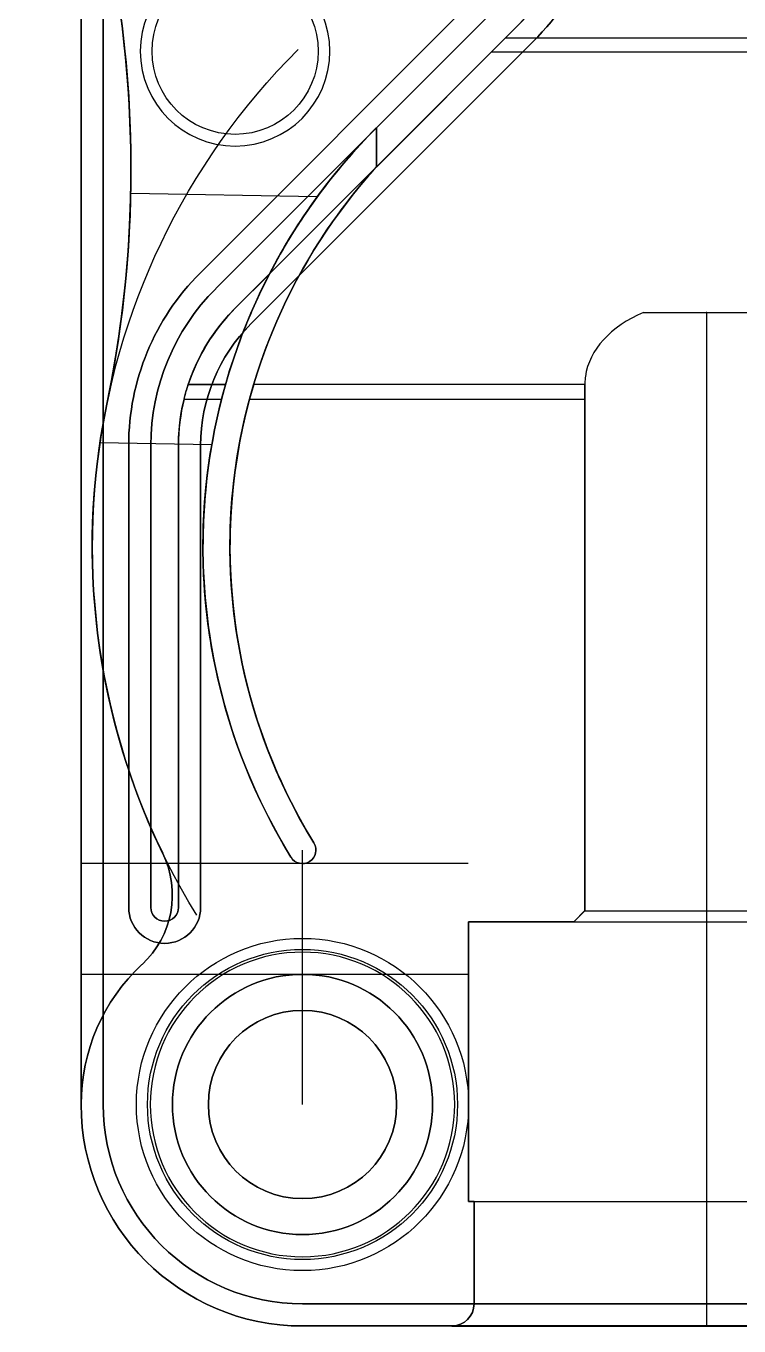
# Model space of a CAD drawing. Header units: centimetres. Extents: x -1.2 to 3.8, y -7.6 to 4.8.
# Drawn here: x -1.23 to 0.059, y -3.1 to -0.753 of the extents above; entities that cross this region are included whole.
import ezdxf

# ---------------------------------------------------------------- set-up
doc = ezdxf.new("R2010")
doc.units = ezdxf.units.CM
doc.header["$MEASUREMENT"] = 0
for name, color, linetype in [('ClearanceBody_SlottedWheel Clearance', 7, 'Continuous'), ('ECAS - Clearance_Sketch1', 7, 'Continuous'), ('EncoderCart - Binky v145_Brake', 7, 'Continuous'), ('EncoderCart - Binky v145_EncoderCart', 7, 'Continuous'), ('EncoderCart - Binky v145_LED Output - Loft A', 7, 'Continuous'), ('EncoderCart - Binky v145_Side A - Fill old Spring', 7, 'Continuous'), ('EncoderCart - Binky v145_Side A - Remove Chamfers', 7, 'Continuous'), ('EncoderCart - Binky v145_Side A - Remove Gear Clearance', 7, 'Continuous'), ('EncoderCart - Binky v145_Side B - Fill old Spring', 7, 'Continuous'), ('EncoderCart - Binky v145_Side B - Remove Chamfers', 7, 'Continuous'), ('EncoderCart - Binky v145_Side B - Remove Gear Clearance', 7, 'Continuous'), ('EncoderCart - Binky v145_Side B Cleanup', 7, 'Continuous'), ('EncoderCart - Binky v145_Spring Cleanup A', 7, 'Continuous'), ('EncoderCart - Binky v145_Spring Cleanup B', 7, 'Continuous'), ('EncoderCart - Binky v145_Spring Geometry', 7, 'Continuous')]:
    doc.layers.add(name, color=color, linetype=linetype)

# ---------------------------------------------------------------- blocks, each defined once
blk = doc.blocks.new('ECAS-Clearance')
at = {"layer": 'ECAS - Clearance_Sketch1'}
for p, q in [((12.4005, 6.6902, -24.8413), (11.4805, 6.6902, -24.8413)), ((11.9405, 4.8602, -24.8413), (11.9405, 6.6902, -24.8413)), ((11.8456, 6.6502, -24.8413), (11.5205, 6.6502, -24.8413)), ((12.3605, 6.6502, -24.8413), (11.8456, 6.6502, -24.8413)), ((12.3605, 6.6502, -24.8413), (11.8456, 6.6502, -24.8413)), ((11.8456, 6.4652, -24.8413), (11.8456, 6.6502, -24.8413)), ((12.3605, 6.6502, -24.8413), (12.3605, 6.4652, -24.8413)), ((11.8456, 5.9602, -24.8413), (11.8456, 6.4652, -24.8413)), ((12.3705, 6.4652, -24.8413), (11.8456, 6.4652, -24.8413)), ((12.3605, 6.4652, -24.8413), (11.8456, 6.4652, -24.8413)), ((12.3705, 6.4652, -24.8413), (12.3705, 5.9602, -24.8413)), ((11.8455, 5.9402, -24.8413), (11.8455, 5.9602, -24.8413)), ((12.1805, 5.9602, -24.8413), (11.8455, 5.9602, -24.8413)), ((12.1605, 5.9402, -24.8413), (11.8455, 5.9402, -24.8413)), ((11.8455, 5.0164, -24.8413), (11.8455, 5.9402, -24.8413)), ((12.1605, 5.9402, -24.8413), (11.8455, 5.9402, -24.8413)), ((12.3705, 5.9602, -24.8413), (11.8456, 5.9602, -24.8413)), ((12.1805, 5.9602, -24.8413), (12.1605, 5.9402, -24.8413)), ((12.1605, 5.9402, -24.8413), (12.1605, 5.0164, -24.8413)), ((11.8455, 5.0164, -24.8413), (11.7205, 5.0164, -24.8413)), ((12.0546, 4.8602, -24.8413), (11.8264, 4.8602, -24.8413))]:
    blk.add_line(p, q, dxfattribs=at)
for centre, major_axis, ratio, start_param, end_param in [((11.4805, 6.6502, -24.8413), (0, 0.04), 1, 4.712389, 6.283185), ((12.4005, 6.6502, -24.8413), (0, 0.04), 1, 0, 1.570796), ((11.9405, 4.9902, -24.8413), (-0.22, 0), 0.691076, 0.09851, 1.025948), ((11.9405, 4.9902, -24.8413), (-0.22, 0), 0.691076, 2.116223, 3.043662)]:
    blk.add_ellipse(centre, major_axis=major_axis, ratio=ratio, start_param=start_param, end_param=end_param, dxfattribs=at)
for points, knots in [([(11.7205, 5.0164, -24.8413), (11.7205, 5.0102, -24.8413), (11.7205, 5.0035, -24.8413), (11.7206, 4.9911, -24.8413), (11.7207, 4.9855, -24.8413), (11.7211, 4.979, -24.8413), (11.7213, 4.9771, -24.8413), (11.7216, 4.9753, -24.8413)], [0.15344919, 0.15344919, 0.15344919, 0.15344919, 0.17229005, 0.17229005, 0.19113091, 0.19113091, 0.19996168, 0.19996168, 0.19996168, 0.19996168]), ([(12.1594, 4.9753, -24.8413), (12.1597, 4.9771, -24.8413), (12.1599, 4.979, -24.8413), (12.1603, 4.9855, -24.8413), (12.1604, 4.9911, -24.8413), (12.1605, 5.0035, -24.8413), (12.1605, 5.0102, -24.8413), (12.1605, 5.0164, -24.8413)], [-0.19996168, -0.19996168, -0.19996168, -0.19996168, -0.19113091, -0.19113091, -0.17229005, -0.17229005, -0.15344919, -0.15344919, -0.15344919, -0.15344919])]:
    blk.add_open_spline(points, degree=3, knots=knots, dxfattribs=at)
blk.add_point((11.9405, 4.8602, -24.8413), dxfattribs=at)
blk = doc.blocks.new('ECASv1(6)')
blk.add_blockref('ECAS-Clearance', (0, 0))
blk = doc.blocks.new('ClearanceBody')
at = {"layer": 'ClearanceBody_SlottedWheel Clearance'}
for p, q in [((0.43, 0.6691, 0.797), (0.43, 0.713, 0.797)), ((0.299, 0.7009, 0.797), (0.307, 0.6577, 0.797)), ((0.561, 0.7009, 0.797), (0.553, 0.6577, 0.797)), ((0.1883, 0.624, 0.797), (0.1724, 0.6649, 0.797)), ((0.6717, 0.624, 0.797), (0.6876, 0.6649, 0.797)), ((0.0546, 0.6062, 0.797), (0.0777, 0.5689, 0.797)), ((0.8054, 0.6062, 0.797), (0.7823, 0.5689, 0.797)), ((-0.0208, 0.4945, 0.797), (-0.0504, 0.5269, 0.797)), ((0.8808, 0.4945, 0.797), (0.9104, 0.5269, 0.797)), ((-0.139, 0.4297, 0.797), (-0.104, 0.4032, 0.797)), ((0.999, 0.4297, 0.797), (0.964, 0.4032, 0.797)), ((-0.169, 0.2983, 0.797), (-0.2083, 0.3178, 0.797)), ((1.029, 0.2983, 0.797), (1.0683, 0.3178, 0.797)), ((-0.2558, 0.1951, 0.797), (-0.2136, 0.1831, 0.797)), ((1.1158, 0.1951, 0.797), (1.0736, 0.1831, 0.797)), ((-0.2363, 0.0617, 0.797), (-0.28, 0.0658, 0.797)), ((1.0963, 0.0617, 0.797), (1.14, 0.0658, 0.797)), ((-0.28, -0.0658, 0.797), (-0.2363, -0.0617, 0.797)), ((1.14, -0.0658, 0.797), (1.0963, -0.0617, 0.797)), ((-0.2136, -0.1831, 0.797), (-0.2558, -0.1951, 0.797)), ((1.0736, -0.1831, 0.797), (1.1158, -0.1951, 0.797)), ((-0.2083, -0.3178, 0.797), (-0.169, -0.2983, 0.797)), ((1.0683, -0.3178, 0.797), (1.029, -0.2983, 0.797)), ((-0.104, -0.4032, 0.797), (-0.139, -0.4297, 0.797)), ((0.964, -0.4032, 0.797), (0.999, -0.4297, 0.797)), ((-0.0504, -0.5269, 0.797), (-0.0208, -0.4945, 0.797)), ((0.9104, -0.5269, 0.797), (0.8808, -0.4945, 0.797)), ((0.0777, -0.5689, 0.797), (0.0546, -0.6062, 0.797)), ((0.7823, -0.5689, 0.797), (0.8054, -0.6062, 0.797)), ((0.1724, -0.6649, 0.797), (0.1883, -0.624, 0.797)), ((0.6876, -0.6649, 0.797), (0.6717, -0.624, 0.797)), ((0.307, -0.6577, 0.797), (0.299, -0.7009, 0.797)), ((0.43, -0.713, 0.797), (0.43, -0.6691, 0.797)), ((0.553, -0.6577, 0.797), (0.561, -0.7009, 0.797))]:
    blk.add_line(p, q, dxfattribs=at)
for radius in [0.8, 0.75, 0.615, 0.565, 0.565, 0.3625, 0.2775]:
    blk.add_circle((0.43, 0, 0.797), radius, dxfattribs=at)
for centre, radius, start, end in [((0.3344, 0.7075, 0.797), 0.036, 97.6941, 190.5882), ((0.43, 0, 0.797), 0.75, 92.8941, 97.6941), ((0.394, 0.713, 0.797), 0.036, 360, 92.8941), ((0.5965, 0.6943, 0.797), 0.036, 76.5177, 169.4118), ((0.43, 0, 0.797), 0.75, 71.7176, 76.5177), ((0.654, 0.6779, 0.797), 0.036, 338.8235, 71.7176), ((0.43, 0, 0.797), 0.75, 114.0706, 118.8706), ((0.1388, 0.6519, 0.797), 0.036, 21.1765, 114.0706), ((0.2461, 0.6464, 0.797), 0.062, 201.1765, 10.5882), ((0.492, 0.6691, 0.797), 0.062, 180, 349.4118), ((0.0853, 0.6252, 0.797), 0.036, 118.8706, 211.7647), ((0.7295, 0.6016, 0.797), 0.062, 158.8235, 328.2353), ((0.836, 0.5873, 0.797), 0.036, 55.3412, 148.2353), ((0.43, 0, 0.797), 0.75, 50.5412, 55.3412), ((0.025, 0.5363, 0.797), 0.062, 222.3529, 31.7647), ((0.8837, 0.5512, 0.797), 0.036, 317.6471, 50.5412), ((0.43, 0, 0.797), 0.75, 135.2471, 140.0471), ((-0.077, 0.5027, 0.797), 0.036, 42.3529, 135.2471), ((0.9266, 0.4527, 0.797), 0.062, 137.6471, 307.0588), ((-0.1173, 0.4585, 0.797), 0.036, 140.0471, 232.9412), ((0.5426, 0.3577, 0.797), 0.2, 145.0657, 177.7158), ((0.43, 0, 0.797), 0.475, 94.383, 96.2052), ((0.2536, 0.3309, 0.797), 0.2, 12.7676, 45.5225), ((0.6642, 0.2929, 0.797), 0.2, 123.8892, 156.5393), ((0.43, 0, 0.797), 0.475, 73.2065, 75.0287), ((0.385, 0.3723, 0.797), 0.2, 351.5912, 24.3461), ((0.43, 0, 0.797), 0.475, 115.5595, 117.3817), ((0.1459, 0.2448, 0.797), 0.2, 33.9441, 66.699), ((1.0207, 0.4009, 0.797), 0.036, 34.1647, 127.0588), ((-0.1413, 0.3538, 0.797), 0.062, 243.5294, 52.9412), ((0.4058, 0.3742, 0.797), 0.2, 166.2422, 198.8923), ((0.43, 0, 0.797), 0.75, 29.3647, 34.1647), ((0.7542, 0.1885, 0.797), 0.2, 102.7128, 135.3628), ((0.43, 0, 0.797), 0.475, 52.0301, 53.8523), ((0.3276, 0.3671, 0.797), 0.019, 213.9441, 274.3894), ((0.3238, 0.3664, 0.797), 0.019, 286.1643, 357.7158), ((0.4672, 0.3793, 0.797), 0.019, 192.7676, 253.2129), ((0.4633, 0.38, 0.797), 0.019, 264.9878, 336.5393), ((0.5225, 0.3634, 0.797), 0.2, 330.4147, 3.1696), ((1.0522, 0.3501, 0.797), 0.036, 296.4706, 29.3647), ((0.6017, 0.3403, 0.797), 0.019, 171.5912, 232.0365), ((0.5984, 0.3423, 0.797), 0.019, 243.8114, 315.3628), ((-0.2244, 0.2856, 0.797), 0.036, 63.5294, 156.4235), ((0.43, 0, 0.797), 0.475, 136.736, 138.5582), ((0.2723, 0.3402, 0.797), 0.2, 187.4186, 220.0687), ((0.0767, 0.1257, 0.797), 0.2, 55.1206, 87.8755), ((0.1986, 0.3033, 0.797), 0.019, 307.3408, 18.8923), ((0.43, 0, 0.797), 0.75, 156.4235, 161.2235), ((0.2019, 0.3053, 0.797), 0.019, 235.1206, 295.5659), ((1.0566, 0.2428, 0.797), 0.062, 116.4706, 285.8824), ((0.713, 0.2553, 0.797), 0.019, 150.4147, 210.86), ((0.8004, 0.0586, 0.797), 0.2, 81.5363, 114.1864), ((-0.246, 0.2298, 0.797), 0.036, 161.2235, 254.1176), ((0.7107, 0.2584, 0.797), 0.019, 222.6349, 294.1864), ((0.6476, 0.3054, 0.797), 0.2, 309.2382, 341.9931), ((0.43, 0, 0.797), 0.475, 30.8536, 32.6758), ((0.1047, 0.1992, 0.797), 0.019, 328.5172, 40.0687), ((0.0551, -0.0104, 0.797), 0.2, 76.2971, 109.0519), ((0.107, 0.2023, 0.797), 0.019, 256.2971, 316.7423), ((1.1257, 0.1605, 0.797), 0.036, 12.9882, 105.8824), ((-0.2306, 0.1235, 0.797), 0.062, 264.7059, 74.1176), ((0.43, 0, 0.797), 0.475, 157.9124, 159.7346), ((0.16, 0.2602, 0.797), 0.2, 208.5951, 241.35), ((0.43, 0, 0.797), 0.75, 8.1882, 12.9882), ((0.7861, 0.1358, 0.797), 0.019, 129.2382, 189.6835), ((0.7851, 0.1396, 0.797), 0.019, 201.4584, 273.0099), ((0.7966, -0.0791, 0.797), 0.2, 60.3598, 93.0099), ((0.43, 0, 0.797), 0.475, 9.6771, 11.4993), ((1.1367, 0.1017, 0.797), 0.036, 275.2941, 8.1882), ((0.055, 0.0681, 0.797), 0.019, 0.9047, 61.35), ((0.7432, 0.2062, 0.797), 0.2, 288.0618, 320.8166), ((-0.2833, 0.0299, 0.797), 0.036, 84.7059, 177.6), ((0.0842, -0.1451, 0.797), 0.2, 97.5783, 130.2284), ((0.0553, 0.0719, 0.797), 0.019, 277.5783, 349.1298), ((1.102, 0, 0.797), 0.062, 95.2941, 264.7059), ((0.43, 0, 0.797), 0.75, 177.6, 182.4), ((0.43, 0, 0.797), 0.475, 179.0889, 180.9111), ((0.8111, -0.002, 0.797), 0.019, 108.0618, 168.507), ((0.8115, 0.0019, 0.797), 0.019, 180.2819, 251.8334), ((0.0842, 0.1451, 0.797), 0.2, 229.7716, 262.4217), ((0.7432, -0.2062, 0.797), 0.2, 39.1834, 71.8334), ((-0.2833, -0.0299, 0.797), 0.036, 182.4, 275.2941), ((-0.2306, -0.1235, 0.797), 0.062, 285.8824, 95.2941), ((0.0553, -0.0719, 0.797), 0.019, 10.8702, 82.4217), ((0.055, -0.0681, 0.797), 0.019, 298.65, 359.0953), ((1.1367, -0.1017, 0.797), 0.036, 351.8118, 84.7059), ((0.16, -0.2602, 0.797), 0.2, 118.65, 151.4049), ((0.43, 0, 0.797), 0.475, 348.5007, 350.3229), ((0.7966, 0.0791, 0.797), 0.2, 266.8853, 299.6402), ((0.43, 0, 0.797), 0.75, 347.0118, 351.8118), ((0.7864, -0.1361, 0.797), 0.019, 159.1055, 230.657), ((0.7847, -0.1395, 0.797), 0.019, 86.8853, 147.3306), ((0.6476, -0.3054, 0.797), 0.2, 18.0069, 50.657), ((0.43, 0, 0.797), 0.475, 200.2654, 202.0876), ((0.0551, 0.0104, 0.797), 0.2, 250.9481, 283.5981), ((0.1066, -0.2024, 0.797), 0.019, 32.0467, 103.5981), ((1.0566, -0.2428, 0.797), 0.062, 74.1176, 243.5294), ((1.1257, -0.1605, 0.797), 0.036, 254.1176, 347.0118), ((-0.246, -0.2298, 0.797), 0.036, 105.8824, 198.7765), ((0.2723, -0.3402, 0.797), 0.2, 139.8265, 172.5814), ((0.1049, -0.1989, 0.797), 0.019, 319.8265, 20.2717), ((0.43, 0, 0.797), 0.75, 198.7765, 203.5765), ((0.7132, -0.2556, 0.797), 0.019, 137.929, 209.4805), ((0.7103, -0.2582, 0.797), 0.019, 65.7088, 126.1541), ((0.8004, -0.0586, 0.797), 0.2, 245.7088, 278.4637), ((0.43, 0, 0.797), 0.475, 327.3242, 329.1464), ((0.5225, -0.3634, 0.797), 0.2, 356.8304, 29.4805), ((-0.2244, -0.2856, 0.797), 0.036, 203.5765, 296.4706), ((-0.1413, -0.3538, 0.797), 0.062, 307.0588, 116.4706), ((0.0767, -0.1257, 0.797), 0.2, 272.1245, 304.7746), ((0.2016, -0.3056, 0.797), 0.019, 53.2231, 124.7746), ((0.1987, -0.3029, 0.797), 0.019, 341.0029, 41.4482), ((0.43, 0, 0.797), 0.475, 221.4418, 223.264), ((0.4058, -0.3742, 0.797), 0.2, 161.0029, 193.7578), ((0.6017, -0.3407, 0.797), 0.019, 116.7525, 188.304), ((0.5981, -0.3421, 0.797), 0.019, 44.5324, 104.9776), ((1.0522, -0.3501, 0.797), 0.036, 330.6353, 63.5294), ((0.3274, -0.3674, 0.797), 0.019, 74.3996, 145.9511), ((0.3238, -0.366, 0.797), 0.019, 2.1794, 62.6247), ((0.385, -0.3723, 0.797), 0.2, 335.6539, 8.304), ((0.7542, -0.1885, 0.797), 0.2, 224.5324, 257.2872), ((0.1459, -0.2448, 0.797), 0.2, 293.301, 325.9511), ((0.5426, -0.3577, 0.797), 0.2, 182.1794, 214.9343), ((0.2536, -0.3309, 0.797), 0.2, 314.4775, 347.1275), ((0.4671, -0.3797, 0.797), 0.019, 95.5761, 167.1275), ((0.4632, -0.3797, 0.797), 0.019, 23.3559, 83.8012), ((0.6642, -0.2929, 0.797), 0.2, 203.3559, 236.1108), ((0.43, 0, 0.797), 0.475, 306.1477, 307.9699), ((0.43, 0, 0.797), 0.75, 325.8353, 330.6353), ((0.9266, -0.4527, 0.797), 0.062, 52.9412, 222.3529), ((0.43, 0, 0.797), 0.475, 242.6183, 244.4405), ((1.0207, -0.4009, 0.797), 0.036, 232.9412, 325.8353), ((-0.1173, -0.4585, 0.797), 0.036, 127.0588, 219.9529), ((0.43, 0, 0.797), 0.475, 284.9713, 286.7935), ((0.43, 0, 0.797), 0.75, 219.9529, 224.7529), ((0.025, -0.5363, 0.797), 0.062, 328.2353, 137.6471), ((0.43, 0, 0.797), 0.475, 263.7948, 265.617), ((-0.077, -0.5027, 0.797), 0.036, 224.7529, 317.6471), ((0.7295, -0.6016, 0.797), 0.062, 31.7647, 201.1765), ((0.8837, -0.5512, 0.797), 0.036, 309.4588, 42.3529), ((0.2461, -0.6464, 0.797), 0.062, 349.4118, 158.8235), ((0.43, 0, 0.797), 0.75, 304.6588, 309.4588), ((0.0853, -0.6252, 0.797), 0.036, 148.2353, 241.1294), ((0.492, -0.6691, 0.797), 0.062, 10.5882, 180), ((0.836, -0.5873, 0.797), 0.036, 211.7647, 304.6588), ((0.43, 0, 0.797), 0.75, 241.1294, 245.9294), ((0.1388, -0.6519, 0.797), 0.036, 245.9294, 338.8235), ((0.654, -0.6779, 0.797), 0.036, 288.2824, 21.1765), ((0.3344, -0.7075, 0.797), 0.036, 169.4118, 262.3059), ((0.5965, -0.6943, 0.797), 0.036, 190.5882, 283.4823), ((0.394, -0.713, 0.797), 0.036, 267.1059, 0), ((0.43, 0, 0.797), 0.75, 283.4823, 288.2824), ((0.43, 0, 0.797), 0.75, 262.3059, 267.1059)]:
    blk.add_arc(centre, radius, start, end, dxfattribs=at)
blk.add_point((0, 0, 0.797), dxfattribs=at)
blk = doc.blocks.new('SlottedWheel')
blk.add_blockref('ClearanceBody', (0, 0))

msp = doc.modelspace()

# ---------------------------------------------------------------- linework, layer by layer
at = {"layer": 'EncoderCart - Binky v145_Brake'}
for p, q in [((-0.5966, -0.9366, 0.837), (-0.3772, -0.7172, 0.837)), ((-0.3418, -0.7525, 0.837), (-0.5966, -1.0074, 0.837)), ((-0.73, -3.1, 0.837), (0.5294, -3.1, 0.837))]:
    msp.add_line(p, q, dxfattribs=at)
at = {"layer": 'EncoderCart - Binky v145_Brake', "extrusion": (-1.28258e-15, 9.28523e-16, -1)}
msp.add_circle((0.73, -2.7, -0.837), 0.17, dxfattribs=at)
for centre, radius, start, end in [((-0.43, 0, -0.837), 0.8, 195.2185, 323.3759), ((-0.1592, -1.6925, -0.837), 1.069, 328.3512, 45), ((-0.1592, -1.6925, -0.837), 1.0202, 328.3512, 42.1908), ((0.73, -2.2406, -0.837), 0.0244, 148.3512, 328.3512), ((1.137, -2.3215, -0.837), 0.1718, 154.1173, 227.0485), ((0.7846, -2.7, -0.837), 0.3454, 360, 47.0485)]:
    msp.add_arc(centre, radius, start, end, dxfattribs=at)
at = {"layer": 'EncoderCart - Binky v145_Brake', "extrusion": (-1.21728e-15, 9.28523e-16, -1)}
msp.add_arc((0.66, -0.4343, -0.837), 0.45, 180, 225, dxfattribs=at)
at = {"layer": 'EncoderCart - Binky v145_Brake', "extrusion": (-1.26928e-15, 8.80563e-16, -1)}
msp.add_arc((3.1305, -1.0111, -0.837), 2.0906, 164.5015, 191.7032, dxfattribs=at)
at = {"layer": 'EncoderCart - Binky v145_Brake', "extrusion": (-1.28069e-15, 9.24619e-16, -1)}
msp.add_arc((-0.1592, -1.6925, -0.837), 1.269, 334.1173, 11.7032, dxfattribs=at)
at = {"layer": 'EncoderCart - Binky v145_Brake', "extrusion": (-1.28258e-15, 1.20608e-15, -1)}
msp.add_arc((0.73, -2.7, -0.837), 0.4, 270, 360, dxfattribs=at)
at = {"layer": 'EncoderCart - Binky v145_EncoderCart'}
for p, q in [((-0.5966, -0.9366, -0.5005), (-0.3772, -0.7172, -0.5005)), ((-0.4247, -0.8354, -0.5005), (-0.3418, -0.7525, -0.5005)), ((-0.4247, -0.8354, -0.5005), (-0.5966, -1.0074, -0.5005)), ((-0.73, -3.1, -0.5005), (-0.46, -3.1, -0.5005)), ((-0.46, -3.1, -0.5005), (0, -3.1, -0.5005)), ((0, -3.1, -0.5005), (0.46, -3.1, -0.5005))]:
    msp.add_line(p, q, dxfattribs=at)
at = {"layer": 'EncoderCart - Binky v145_EncoderCart', "extrusion": (0, -1.22465e-16, -1)}
msp.add_circle((0.73, -2.7, 0.5005), 0.235, dxfattribs=at)
at = {"layer": 'EncoderCart - Binky v145_EncoderCart', "extrusion": (1.54074e-33, -1.22465e-16, -1)}
msp.add_arc((0.66, -0.4343, 0.5005), 0.45, 185.4751, 225, dxfattribs=at)
at = {"layer": 'EncoderCart - Binky v145_EncoderCart', "extrusion": (0, -1.22465e-16, -1)}
for centre, radius, start, end in [((3.1305, -1.0111, 0.5005), 2.0906, 166.6058, 191.7032), ((0.7846, -2.7, 0.5005), 0.3454, 360, 47.0485)]:
    msp.add_arc(centre, radius, start, end, dxfattribs=at)
at = {"layer": 'EncoderCart - Binky v145_EncoderCart', "extrusion": (6.16298e-33, -1.22465e-16, -1)}
msp.add_arc((-0.1592, -1.6925, 0.5005), 1.069, 328.3512, 45, dxfattribs=at)
at = {"layer": 'EncoderCart - Binky v145_EncoderCart', "extrusion": (-2.61465e-17, -2.09826e-16, -1)}
msp.add_arc((-0.1592, -1.6925, 0.5005), 1.0202, 16.662, 42.1908, dxfattribs=at)
at = {"layer": 'EncoderCart - Binky v145_EncoderCart', "extrusion": (-1.2326e-32, -1.22465e-16, -1)}
msp.add_arc((-0.1592, -1.6925, 0.5005), 1.0202, 328.3512, 16.662, dxfattribs=at)
at = {"layer": 'EncoderCart - Binky v145_EncoderCart', "extrusion": (1.2326e-32, -1.22465e-16, -1)}
msp.add_arc((-0.1592, -1.6925, 0.5005), 1.269, 334.1173, 11.7032, dxfattribs=at)
at = {"layer": 'EncoderCart - Binky v145_EncoderCart', "extrusion": (4.37571e-31, -1.22465e-16, -1)}
msp.add_arc((0.73, -2.2406, 0.5005), 0.0244, 148.3512, 328.3512, dxfattribs=at)
at = {"layer": 'EncoderCart - Binky v145_EncoderCart', "extrusion": (-8.62817e-32, -1.22465e-16, -1)}
msp.add_arc((1.137, -2.3215, 0.5005), 0.1718, 154.1173, 227.0485, dxfattribs=at)
at = {"layer": 'EncoderCart - Binky v145_EncoderCart', "extrusion": (1.64215e-47, -1.22465e-16, -1)}
msp.add_arc((0.73, -2.7, 0.5005), 0.4, 270, 0, dxfattribs=at)
at = {"layer": 'EncoderCart - Binky v145_LED Output - Loft A'}
msp.add_point((0, -3.06), dxfattribs=at)
at = {"layer": 'EncoderCart - Binky v145_Side A - Fill old Spring'}
for p, q in [((-1.13, -2.7, -0.5), (-1.13, 0.6, -0.5)), ((-0.3772, -0.7172, -0.5), (-0.8868, -1.2268, -0.5)), ((-0.8515, -1.2622, -0.5), (-0.3418, -0.7525, -0.5)), ((-0.5966, -1.0074, -0.5), (-0.5966, -0.9366, -0.5)), ((-1.004, -1.5097, -0.5), (-1.004, -2.344, -0.5)), ((-0.954, -2.344, -0.5), (-0.954, -1.5097, -0.5)), ((1.865, -3.1, -0.5), (-0.73, -3.1, -0.5))]:
    msp.add_line(p, q, dxfattribs=at)
at = {"layer": 'EncoderCart - Binky v145_Side A - Fill old Spring', "extrusion": (0, 0, -1)}
msp.add_circle((0.73, -2.7, 0.5), 0.235, dxfattribs=at)
for centre, radius, start, end in [((0.66, -0.4343, 0.5), 0.45, 180, 225), ((0.604, -1.5097, 0.5), 0.4, 0, 45), ((0.604, -1.5097, 0.5), 0.35, 0, 45), ((0.979, -2.344, 0.5), 0.025, 180, 0), ((0.73, -2.7, 0.5), 0.4, 270, 0)]:
    msp.add_arc(centre, radius, start, end, dxfattribs=at)
at = {"layer": 'EncoderCart - Binky v145_Side A - Remove Chamfers'}
for p, q in [((-1.09, -2.7, -0.5), (-1.09, 0.6, -0.5)), ((-1.13, -0.56, -0.5), (-1.13, -2.7, -0.5)), ((-0.4054, -0.6889, -0.5), (-0.9151, -1.1986, -0.5)), ((-0.8868, -1.2268, -0.5), (-0.3772, -0.7172, -0.5)), ((-0.3631, -0.7738, -0.5), (-0.4042, -0.8149, -0.5)), ((-0.3418, -0.7525, -0.5), (-0.3631, -0.7738, -0.5)), ((-0.8232, -1.2905, -0.5), (-0.3135, -0.7808, -0.5)), ((-0.4042, -0.8149, -0.5), (-0.8515, -1.2622, -0.5)), ((-1.044, -1.5097, -0.5), (-1.044, -2.344, -0.5)), ((-1.004, -2.344, -0.5), (-1.004, -1.5097, -0.5)), ((-0.954, -1.5097, -0.5), (-0.954, -2.344, -0.5)), ((-0.914, -2.344, -0.5), (-0.914, -1.5097, -0.5)), ((1.3784, -3.06, -0.5), (-0.73, -3.06, -0.5)), ((-0.73, -3.1, -0.5), (-0.46, -3.1, -0.5)), ((-0.46, -3.1, -0.5), (0, -3.1, -0.5)), ((0, -3.1, -0.5), (0.46, -3.1, -0.5))]:
    msp.add_line(p, q, dxfattribs=at)
at = {"layer": 'EncoderCart - Binky v145_Side A - Remove Chamfers', "extrusion": (0, 0, -1)}
for radius in [0.275, 0.235]:
    msp.add_circle((0.73, -2.7, 0.5), radius, dxfattribs=at)
for centre, radius, start, end in [((0.66, -0.4343, 0.5), 0.45, 180, 225), ((0.66, -0.4343, 0.5), 0.49, 180, 225), ((0.604, -1.5097, 0.5), 0.44, 0, 45), ((0.604, -1.5097, 0.5), 0.35, 18.2635, 45), ((0.604, -1.5097, 0.5), 0.31, 0, 45), ((0.604, -1.5097, 0.5), 0.35, 0, 18.2635), ((0.979, -2.344, 0.5), 0.065, 180, 0), ((0.979, -2.344, 0.5), 0.025, 180, 0), ((0.73, -2.7, 0.5), 0.4, 270, 0), ((0.73, -2.7, 0.5), 0.36, 270, 0)]:
    msp.add_arc(centre, radius, start, end, dxfattribs=at)
at = {"layer": 'EncoderCart - Binky v145_Side A - Remove Chamfers', "extrusion": (-1.38778e-16, 7.70372e-32, -1)}
msp.add_arc((0.604, -1.5097, 0.5), 0.4, 0, 45, dxfattribs=at)
at = {"layer": 'EncoderCart - Binky v145_Side A - Remove Gear Clearance'}
for p, q in [((-0.3418, -0.7525, 0.8682), (-0.3631, -0.7738, 0.8682)), ((-0.3631, -0.7738, 0.8682), (1.395, -0.7738, 0.8682))]:
    msp.add_line(p, q, dxfattribs=at)
msp.add_arc((-0.66, -0.4343, 0.8682), 0.45, 315, 0, dxfattribs=at)
at = {"layer": 'EncoderCart - Binky v145_Side B - Fill old Spring'}
for p, q in [((-1.13, 0.6, 1.9), (-1.13, -2.7, 1.9)), ((-0.8868, -1.2268, 1.9), (-0.3772, -0.7172, 1.9)), ((-0.3418, -0.7525, 1.9), (-0.8515, -1.2622, 1.9)), ((-0.5966, -1.0074, 1.9), (-0.5966, -0.9366, 1.9)), ((-1.004, -2.344, 1.9), (-1.004, -1.5097, 1.9)), ((-0.954, -1.5097, 1.9), (-0.954, -2.344, 1.9)), ((-0.73, -3.1, 1.9), (1.865, -3.1, 1.9))]:
    msp.add_line(p, q, dxfattribs=at)
msp.add_circle((-0.73, -2.7, 1.9), 0.3, dxfattribs=at)
for centre, radius, start, end in [((-0.66, -0.4343, 1.9), 0.45, 315, 0), ((-0.604, -1.5097, 1.9), 0.4, 135, 180), ((-0.604, -1.5097, 1.9), 0.35, 135, 159.1462), ((-0.604, -1.5097, 1.9), 0.35, 166.2043, 180), ((-0.979, -2.344, 1.9), 0.025, 180, 0), ((-0.73, -2.7, 1.9), 0.4, 180, 270)]:
    msp.add_arc(centre, radius, start, end, dxfattribs=at)
msp.add_open_spline([(-0.9439, -1.4262, 1.9), (-0.9423, -1.4198, 1.9), (-0.9405, -1.4131, 1.9), (-0.9366, -1.4007, 1.9), (-0.9347, -1.395, 1.9), (-0.9324, -1.3886, 1.9), (-0.9317, -1.3868, 1.9), (-0.9311, -1.3851, 1.9)], degree=3, knots=[-0.07722465, -0.07722465, -0.07722465, -0.07722465, -0.05748512, -0.05748512, -0.03774558, -0.03774558, -0.02916842, -0.02916842, -0.02916842, -0.02916842], dxfattribs=at)
at = {"layer": 'EncoderCart - Binky v145_Side B - Remove Chamfers'}
for p, q in [((-1.09, 0.6, 1.9), (-1.09, -2.7, 1.9)), ((-1.13, -0.56, 1.9), (-1.13, -2.7, 1.9)), ((-0.9151, -1.1986, 1.9), (-0.4054, -0.6889, 1.9)), ((-0.8868, -1.2268, 1.9), (-0.3772, -0.7172, 1.9)), ((-0.3418, -0.7525, 1.9), (-0.3893, -0.8, 1.9)), ((-0.3135, -0.7808, 1.9), (-0.8232, -1.2905, 1.9)), ((-0.3893, -0.8, 1.9), (-0.8515, -1.2622, 1.9)), ((-1.044, -2.344, 1.9), (-1.044, -1.5097, 1.9)), ((-1.004, -2.344, 1.9), (-1.004, -1.5097, 1.9)), ((-0.954, -1.5097, 1.9), (-0.954, -2.344, 1.9)), ((-0.914, -1.5097, 1.9), (-0.914, -2.344, 1.9)), ((-0.73, -3.06, 1.9), (1.3784, -3.06, 1.9)), ((-0.73, -3.1, 1.9), (-0.46, -3.1, 1.9)), ((0.46, -3.1, 1.9), (-0.46, -3.1, 1.9))]:
    msp.add_line(p, q, dxfattribs=at)
for radius in [0.3, 0.28, 0.17, 0.17]:
    msp.add_circle((-0.73, -2.7, 1.9), radius, dxfattribs=at)
for centre, radius, start, end in [((-0.66, -0.4343, 1.9), 0.45, 315, 0), ((-0.66, -0.4343, 1.9), 0.49, 315, 0), ((-0.604, -1.5097, 1.9), 0.44, 135, 180), ((-0.604, -1.5097, 1.9), 0.4, 135, 180), ((-0.604, -1.5097, 1.9), 0.35, 135, 159.1462), ((-0.604, -1.5097, 1.9), 0.31, 135, 180), ((-0.604, -1.5097, 1.9), 0.35, 166.2043, 180), ((-0.979, -2.344, 1.9), 0.065, 180, 0), ((-0.979, -2.344, 1.9), 0.025, 180, 0), ((-0.73, -2.7, 1.9), 0.4, 180, 270), ((-0.73, -2.7, 1.9), 0.36, 180, 270)]:
    msp.add_arc(centre, radius, start, end, dxfattribs=at)
msp.add_open_spline([(-0.9439, -1.4262, 1.9), (-0.9423, -1.4198, 1.9), (-0.9405, -1.4131, 1.9), (-0.9366, -1.4007, 1.9), (-0.9347, -1.395, 1.9), (-0.9324, -1.3886, 1.9), (-0.9317, -1.3868, 1.9), (-0.9311, -1.3851, 1.9)], degree=3, knots=[-0.07722465, -0.07722465, -0.07722465, -0.07722465, -0.05748512, -0.05748512, -0.03774558, -0.03774558, -0.02916842, -0.02916842, -0.02916842, -0.02916842], dxfattribs=at)
at = {"layer": 'EncoderCart - Binky v145_Side B - Remove Gear Clearance'}
for p, q in [((-0.3893, -0.8, 0.8682), (-0.3418, -0.7525, 0.8682)), ((1.395, -0.8, 0.8682), (-0.3893, -0.8, 0.8682))]:
    msp.add_line(p, q, dxfattribs=at)
at = {"layer": 'EncoderCart - Binky v145_Side B - Remove Gear Clearance', "extrusion": (0, -1.23358e-16, -1)}
msp.add_arc((0.66, -0.4343, -0.8682), 0.45, 180, 225, dxfattribs=at)
at = {"layer": 'EncoderCart - Binky v145_Side B Cleanup'}
for p, q in [((-0.73, -3.1, 1.9), (-0.73, -3.1)), ((-0.73, -3.1), (-0.46, -3.1)), ((1.865, -3.1, 1.9), (-0.73, -3.1, 1.9))]:
    msp.add_line(p, q, dxfattribs=at)
at = {"layer": 'EncoderCart - Binky v145_Side B Cleanup', "extrusion": (0, -1, 0)}
msp.add_arc((0, 0, 3.1), 0.46, 0, 180, dxfattribs=at)
at = {"layer": 'EncoderCart - Binky v145_Side B Cleanup'}
msp.add_point((0, -3.1), dxfattribs=at)
at = {"layer": 'EncoderCart - Binky v145_Spring Cleanup A'}
for p, q in [((-0.5966, -0.9366), (-0.3772, -0.7172)), ((-0.3772, -0.7172), (-0.5966, -0.9366)), ((-0.3418, -0.7525), (-0.5966, -1.0074)), ((-0.7033, -1.0611), (-1.0404, -1.0552)), ((-0.7898, -1.2005), (-0.8515, -1.2622)), ((-0.9439, -1.4262), (-0.876, -1.4262)), ((-0.8256, -1.4262), (-0.22, -1.4262)), ((-0.22, -1.4262), (-0.22, -2.35)), ((-0.8939, -1.5091), (-1.0959, -1.5055)), ((-0.24, -2.37), (-0.43, -2.37)), ((-0.43, -2.37), (-0.43, -2.875)), ((-0.22, -2.35), (-0.24, -2.37)), ((-0.43, -2.875), (-0.42, -2.875)), ((-0.42, -2.875), (-0.42, -3.06)), ((-0.46, -3.1), (-0.73, -3.1)), ((-0.73, -3.1), (0.5294, -3.1))]:
    msp.add_line(p, q, dxfattribs=at)
at = {"layer": 'EncoderCart - Binky v145_Spring Cleanup A', "extrusion": (0, -1.24657e-16, -1)}
for centre, radius in [((0.8518, -0.7982), 0.1712), ((0.73, -2.7), 0.17), ((0.73, -2.7), 0.17)]:
    msp.add_circle(centre, radius, dxfattribs=at)
at = {"layer": 'EncoderCart - Binky v145_Spring Cleanup A', "extrusion": (2.40624e-16, -1.24657e-16, -1)}
msp.add_arc((0.66, -0.4343), 0.45, 180, 225, dxfattribs=at)
at = {"layer": 'EncoderCart - Binky v145_Spring Cleanup A', "extrusion": (-4.75128e-17, -2.03035e-16, -1)}
msp.add_arc((3.1305, -1.0111), 2.0906, 164.5015, 191.7032, dxfattribs=at)
at = {"layer": 'EncoderCart - Binky v145_Spring Cleanup A', "extrusion": (6.16298e-33, -1.24657e-16, -1)}
for centre, radius, start, end in [((3.1305, -1.0111), 2.0906, 166.6058, 191.7032), ((-0.1592, -1.6925), 1.069, 27.4066, 45), ((1.137, -2.3215), 0.1718, 154.1173, 227.0485), ((1.137, -2.3215), 0.1718, 154.1173, 227.0485)]:
    msp.add_arc(centre, radius, start, end, dxfattribs=at)
at = {"layer": 'EncoderCart - Binky v145_Spring Cleanup A', "extrusion": (1.2326e-32, -1.24657e-16, -1)}
for radius, start, end in [(1.069, 328.3512, 45), (1.269, 334.1173, 11.7032)]:
    msp.add_arc((-0.1592, -1.6925), radius, start, end, dxfattribs=at)
at = {"layer": 'EncoderCart - Binky v145_Spring Cleanup A', "extrusion": (5.70123e-17, -8.95156e-17, -1)}
msp.add_arc((-0.1592, -1.6925), 1.0202, 328.3512, 42.1908, dxfattribs=at)
at = {"layer": 'EncoderCart - Binky v145_Spring Cleanup A', "extrusion": (-6.16298e-33, -1.24657e-16, -1)}
msp.add_arc((0.604, -1.5097), 0.35, 20.8538, 45, dxfattribs=at)
at = {"layer": 'EncoderCart - Binky v145_Spring Cleanup A', "extrusion": (0, -1.24657e-16, -1)}
for centre, radius, start, end in [((-0.1592, -1.6925), 1.069, 328.3512, 14.4249), ((0.73, -2.2406), 0.0244, 148.3512, 328.3512), ((0.73, -2.2406), 0.0244, 148.3512, 328.3512), ((0.7846, -2.7), 0.3454, 360, 47.0485), ((0.46, -3.06), 0.04, 180, 270)]:
    msp.add_arc(centre, radius, start, end, dxfattribs=at)
at = {"layer": 'EncoderCart - Binky v145_Spring Cleanup A', "extrusion": (2.46519e-32, -1.24657e-16, -1)}
msp.add_arc((-0.1592, -1.6925), 1.0202, 328.3512, 15.1306, dxfattribs=at)
at = {"layer": 'EncoderCart - Binky v145_Spring Cleanup A', "extrusion": (5.68101e-17, -1.00208e-16, -1)}
msp.add_arc((-0.1592, -1.6925), 1.269, 334.1173, 11.7032, dxfattribs=at)
at = {"layer": 'EncoderCart - Binky v145_Spring Cleanup A', "extrusion": (7.13752e-31, -1.24657e-16, -1)}
msp.add_arc((0.7846, -2.7), 0.3454, 360, 47.0485, dxfattribs=at)
at = {"layer": 'EncoderCart - Binky v145_Spring Cleanup A', "extrusion": (1.31372e-46, -1.24657e-16, -1)}
msp.add_arc((0.73, -2.7), 0.4, 270, 360, dxfattribs=at)
at = {"layer": 'EncoderCart - Binky v145_Spring Cleanup A', "extrusion": (6.91985e-32, -1.47911e-31, -1)}
msp.add_arc((0.73, -2.7), 0.4, 270, 0, dxfattribs=at)
at = {"layer": 'EncoderCart - Binky v145_Spring Cleanup A'}
msp.add_open_spline([(-0.9439, -1.4262), (-0.942, -1.4187), (-0.9399, -1.4109), (-0.9354, -1.397), (-0.9333, -1.3909), (-0.9311, -1.3851)], degree=3, knots=[0, 0, 0, 0, 0.02333697, 0.02333697, 0.04061392, 0.04061392, 0.04061392, 0.04061392], dxfattribs=at)
at = {"layer": 'EncoderCart - Binky v145_Spring Cleanup B'}
for p, q in [((-0.5966, -0.9366), (-0.3772, -0.7172)), ((-0.5966, -0.9366), (-0.3772, -0.7172)), ((-0.3418, -0.7525), (-0.5966, -1.0074)), ((-0.8515, -1.2622), (-0.7898, -1.2005)), ((-0.7898, -1.2005), (-0.8515, -1.2622)), ((-0.8689, -1.4), (-0.9364, -1.4)), ((-0.9364, -1.4), (-0.8689, -1.4)), ((-0.22, -1.4), (-0.8181, -1.4)), ((-0.22, -1.4163), (-0.22, -1.4)), ((-0.22, -2.35), (-0.22, -1.4262)), ((-0.43, -2.875), (-0.43, -2.37)), ((-0.43, -2.37), (-0.24, -2.37)), ((-0.24, -2.37), (-0.22, -2.35)), ((-0.42, -2.875), (-0.43, -2.875)), ((-0.42, -3.06), (-0.42, -2.875)), ((-0.73, -3.1), (-0.46, -3.1)), ((-0.73, -3.1), (1.865, -3.1))]:
    msp.add_line(p, q, dxfattribs=at)
for centre, radius in [((-0.8518, -0.7982), 0.15), ((-0.73, -2.7), 0.235), ((-0.73, -2.7), 0.235)]:
    msp.add_circle(centre, radius, dxfattribs=at)
for centre, radius, start, end in [((-0.66, -0.4343), 0.45, 315, 0), ((-3.1305, -1.0111), 2.0906, 348.2968, 15.4985), ((-3.1305, -1.0111), 2.0906, 348.2968, 13.3942), ((0.1592, -1.6925), 1.069, 135, 211.6488), ((0.1592, -1.6925), 1.069, 135, 152.5934), ((0.1592, -1.6925), 1.0202, 137.8092, 211.6488), ((0.1592, -1.6925), 1.069, 152.5934, 164.1188), ((-0.604, -1.5097), 0.35, 135, 161.7365), ((-0.604, -1.5097), 0.35, 135, 161.7365), ((0.1592, -1.6925), 1.069, 164.1188, 211.6488), ((0.1592, -1.6925), 1.0202, 163.338, 211.6488), ((0.1592, -1.6925), 1.269, 168.2968, 205.8827), ((0.1592, -1.6925), 1.269, 168.2968, 205.8827), ((-0.73, -2.2406), 0.0244, 211.6488, 31.6488), ((-0.73, -2.2406), 0.0244, 211.6488, 31.6488), ((-1.137, -2.3215), 0.1718, 312.9515, 25.8827), ((-1.137, -2.3215), 0.1718, 312.9515, 25.8827), ((-0.7846, -2.7), 0.3454, 132.9515, 180), ((-0.7846, -2.7), 0.3454, 132.9515, 180), ((-0.73, -2.7), 0.4, 180, 270), ((-0.73, -2.7), 0.4, 180, 270), ((-0.46, -3.06), 0.04, 270, 0)]:
    msp.add_arc(centre, radius, start, end, dxfattribs=at)
msp.add_open_spline([(-0.22, -1.4262), (-0.22, -1.4227), (-0.22, -1.4194), (-0.22, -1.4163)], degree=3, dxfattribs=at)
at = {"layer": 'EncoderCart - Binky v145_Spring Geometry'}
for p, q in [((-1.13, -2.7, -0.5), (-1.13, 0.6, -0.5)), ((-0.3772, -0.7172, -0.5), (-0.5966, -0.9366, -0.5)), ((-0.5966, -1.0074, -0.5), (-0.3418, -0.7525, -0.5)), ((-0.5966, -0.9366, -0.5), (-0.5966, -1.0074, -0.5)), ((-0.73, -2.7, -0.5), (-0.73, -2.2406, -0.5)), ((-0.4309, -2.265, -0.5), (-1.13, -2.265, -0.5)), ((-0.43, -2.465, -0.5), (-1.13, -2.465, -0.5)), ((1.865, -3.1, -0.5), (-0.73, -3.1, -0.5))]:
    msp.add_line(p, q, dxfattribs=at)
at = {"layer": 'EncoderCart - Binky v145_Spring Geometry', "extrusion": (0, 0, -1)}
msp.add_circle((0.73, -2.7, 0.5), 0.235, dxfattribs=at)
for centre, radius, start, end in [((0.66, -0.4343, 0.5), 0.45, 180, 225), ((3.1305, -1.0111, 0.5), 2.0906, 164.5015, 191.7032), ((-0.1592, -1.6925, 0.5), 1.269, 328.3512, 45), ((-0.1592, -1.6925, 0.5), 1.069, 328.3512, 45), ((-0.1592, -1.6925, 0.5), 1.0202, 328.3512, 42.1908), ((0.73, -2.2406, 0.5), 0.0244, 148.3512, 328.3512), ((1.137, -2.3215, 0.5), 0.1718, 154.1173, 227.0485), ((0.7846, -2.7, 0.5), 0.3454, 360, 47.0485), ((0.73, -2.7, 0.5), 0.4, 270, 0)]:
    msp.add_arc(centre, radius, start, end, dxfattribs=at)

# ---------------------------------------------------------------- block references
msp.add_blockref('SlottedWheel', (0, 0))
at = {"extrusion": (0.000151079, -4.58101e-10, 1), "rotation": 180.0000811803613}
msp.add_blockref('ECASv1(6)', (11.9405, 3.5902, 24.8413), dxfattribs=at)

doc.saveas('drawing.dxf')
